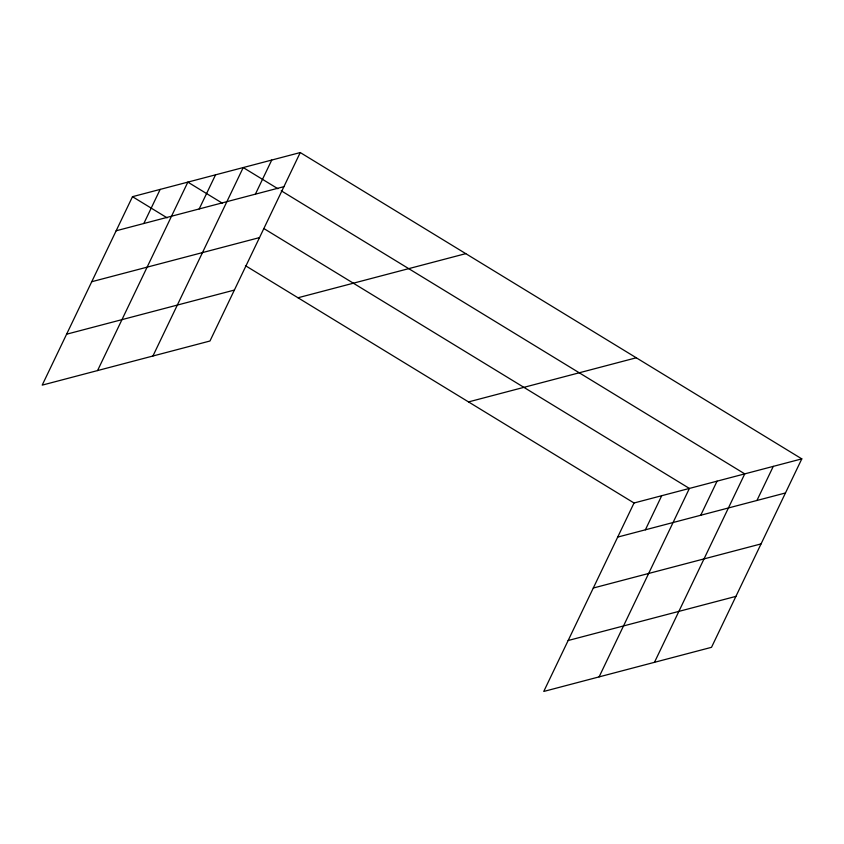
<?xml version="1.0" encoding="UTF-8"?>
<svg xmlns="http://www.w3.org/2000/svg" width="844" height="844" viewBox="0 0 844 844"><rect width="100%" height="100%" fill="white"/><g stroke="black" fill="none" stroke-linecap="round" stroke-linejoin="round"><path stroke-width="1.27" d="M300.253 152.553L132.487 196.684L42.2 385.128L209.966 341.008L300.253 152.553L801.8 458.872L711.513 647.316L543.747 691.447L634.034 502.992L801.8 458.872M143.828 223.502L160.17 189.404M97.566 370.569L187.853 182.125L222.521 203.298M199.195 208.943L215.536 174.845M152.922 356.01L243.22 167.566L277.887 188.729M255.394 194.162L271.736 160.065M645.375 529.81L661.717 495.713M599.103 676.877L689.4 488.433L263.898 228.566M700.742 515.251L717.073 481.154M654.469 662.318L744.756 473.874L281.242 190.786M756.941 500.471L773.283 466.373M116.155 230.781L283.922 186.661M91.743 281.717L259.519 237.597M66.602 334.203L234.368 290.072M297.995 297.763L465.772 253.643M468.526 401.913L636.292 357.782M617.692 537.09L785.458 492.97M593.29 588.025L761.056 543.905M568.149 640.512L735.915 596.381M132.487 196.684L167.154 217.857M245.435 265.67L634.034 502.992"/></g></svg>
